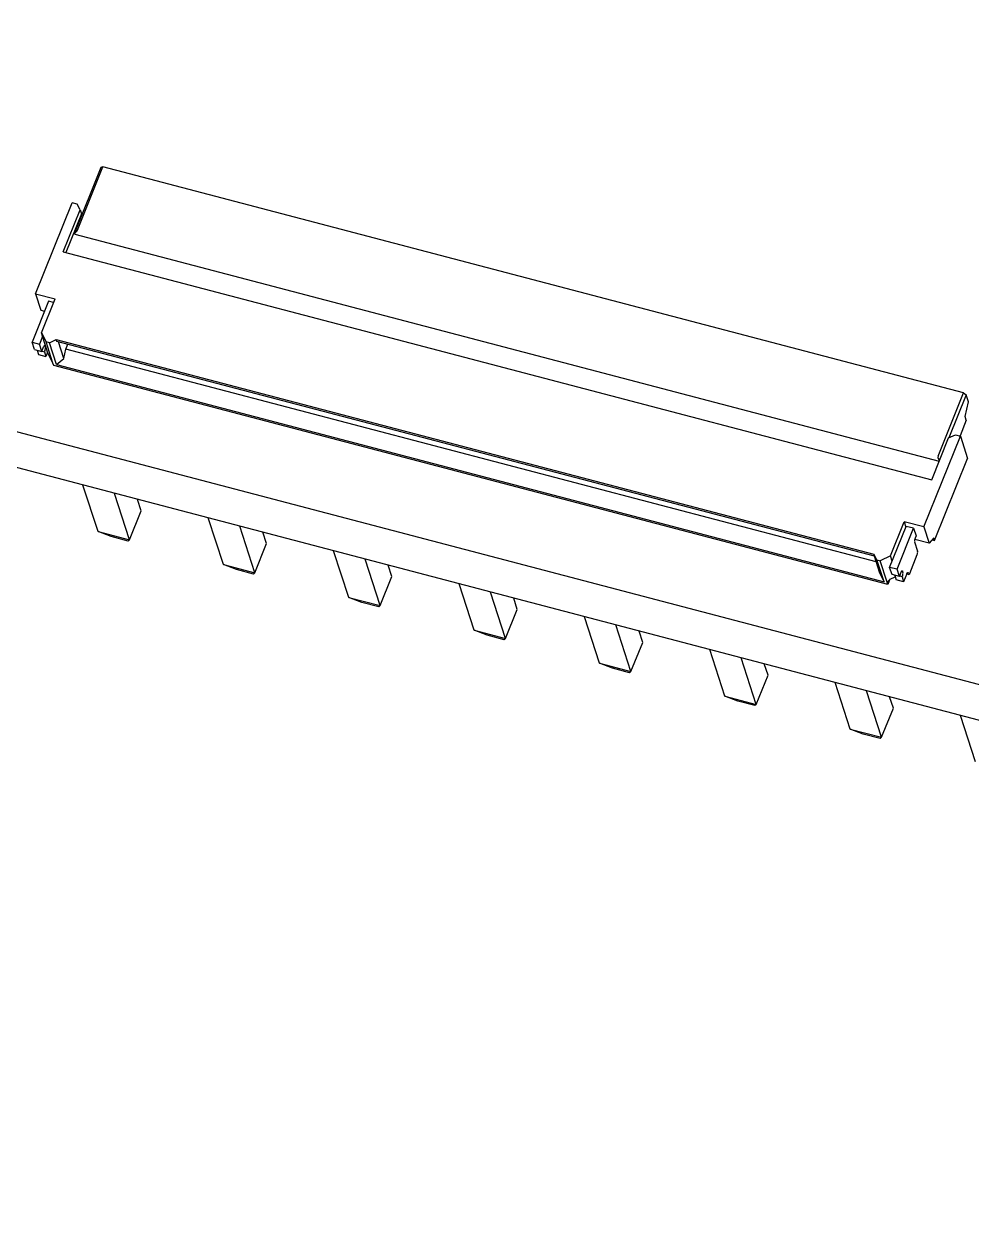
# Model space of a CAD drawing. Header units: millimetres. Extents: x 2 to 1109, y 2 to 430.
# Drawn here: x 86.07 to 103.89, y 147.44 to 170 of the extents above; entities that cross this region are included whole.
import ezdxf

# ---------------------------------------------------------------- set-up
doc = ezdxf.new("R2010")
doc.units = ezdxf.units.MM
doc.header["$LTSCALE"] = 0.5
doc.layers.add('几何体', color=7, linetype='Continuous')

msp = doc.modelspace()

# ---------------------------------------------------------------- linework, layer by layer
at = {"layer": '几何体'}
for p, q in [((113.336, 155.149), (56.748, 170.002)), ((140.135, 147.443), (56.986, 169.267)), ((87.517, 167.306), (87.022, 166.076)), ((87.078, 166.13), (87.556, 167.317)), ((87.556, 167.317), (87.517, 167.306)), ((103.726, 163.073), (87.556, 167.317)), ((86.29, 164.935), (86.978, 166.644)), ((86.812, 165.724), (87.129, 166.51)), ((87.07, 166.62), (86.978, 166.644)), ((87.129, 166.51), (87.07, 166.62)), ((87.129, 166.51), (87.152, 166.436)), ((87.152, 166.436), (86.861, 165.711)), ((87.165, 166.433), (87.152, 166.436)), ((87.022, 166.076), (87.029, 166.053)), ((87.029, 166.053), (103.272, 161.79)), ((86.812, 165.724), (103.132, 161.44)), ((86.29, 164.935), (86.659, 164.838)), ((86.29, 164.935), (86.389, 164.628)), ((86.535, 164.795), (86.225, 164.026)), ((86.401, 164.198), (86.659, 164.838)), ((86.631, 164.77), (86.535, 164.795)), ((86.389, 164.628), (86.46, 164.609)), ((86.225, 164.026), (86.364, 163.99)), ((86.27, 163.889), (86.225, 164.026)), ((86.422, 164.133), (86.364, 163.99)), ((86.401, 164.198), (86.488, 164.033)), ((86.522, 163.821), (86.401, 164.198)), ((86.551, 164.016), (86.488, 164.033)), ((86.617, 163.634), (86.488, 164.033)), ((86.551, 164.016), (86.678, 164.078)), ((86.684, 163.603), (86.551, 164.016)), ((86.678, 164.078), (102.042, 160.045)), ((86.69, 164.041), (86.678, 164.078)), ((102.054, 160.008), (86.69, 164.041)), ((86.824, 163.717), (86.722, 164.032)), ((86.27, 163.889), (86.409, 163.852)), ((86.32, 163.875), (86.347, 163.792)), ((86.347, 163.792), (86.486, 163.756)), ((86.409, 163.852), (86.364, 163.99)), ((86.409, 163.852), (86.443, 163.938)), ((86.412, 163.859), (86.457, 163.847)), ((86.465, 163.869), (86.457, 163.847)), ((86.457, 163.847), (86.486, 163.756)), ((86.475, 163.934), (86.468, 163.957)), ((86.518, 163.834), (86.486, 163.756)), ((86.581, 163.711), (86.522, 163.821)), ((86.824, 163.717), (86.859, 163.897)), ((86.859, 163.897), (86.895, 163.987)), ((102.084, 159.9), (86.859, 163.897)), ((86.617, 163.634), (86.581, 163.711)), ((86.632, 163.588), (86.617, 163.634)), ((102.307, 159.473), (86.632, 163.588)), ((86.684, 163.603), (86.824, 163.717)), ((86.684, 163.603), (102.234, 159.522)), ((103.249, 161.885), (103.726, 163.073)), ((103.78, 163.038), (103.455, 162.23)), ((103.726, 163.073), (103.78, 163.038)), ((103.757, 162.631), (103.823, 162.905)), ((103.823, 162.905), (103.78, 163.038)), ((103.78, 162.558), (103.662, 162.265)), ((103.78, 162.558), (103.757, 162.631)), ((102.98, 160.554), (103.668, 162.263)), ((103.132, 161.44), (103.448, 162.226)), ((103.448, 162.226), (103.575, 162.288)), ((103.575, 162.288), (103.668, 162.263)), ((103.668, 162.263), (103.804, 161.841)), ((103.185, 160.303), (103.804, 161.841)), ((87.465, 160.468), (87.182, 161.341)), ((88.058, 160.312), (87.776, 161.186)), ((88.058, 160.312), (88.278, 160.859)), ((88.278, 160.859), (88.209, 161.072)), ((89.82, 159.85), (89.537, 160.723)), ((102.354, 160.01), (102.612, 160.651)), ((102.98, 160.554), (102.612, 160.651)), ((102.612, 160.651), (102.644, 160.551)), ((87.465, 160.468), (88.058, 160.312)), ((87.709, 160.373), (87.465, 160.468)), ((90.413, 159.694), (90.131, 160.568)), ((90.633, 160.241), (90.564, 160.454)), ((102.34, 159.796), (102.65, 160.565)), ((102.479, 159.76), (102.789, 160.529)), ((102.789, 160.529), (102.65, 160.565)), ((102.789, 160.529), (102.835, 160.387)), ((102.98, 160.554), (103.08, 160.247)), ((88.032, 160.288), (87.709, 160.373)), ((88.058, 160.312), (88.032, 160.288)), ((90.413, 159.694), (90.633, 160.241)), ((102.808, 160.278), (102.866, 160.098)), ((103.08, 160.247), (102.81, 160.318)), ((102.835, 160.387), (102.818, 160.344)), ((103.171, 160.349), (103.08, 160.247)), ((103.14, 160.315), (103.185, 160.303)), ((103.185, 160.303), (103.171, 160.349)), ((92.175, 159.232), (91.892, 160.105)), ((92.768, 159.076), (92.486, 159.949)), ((102.1, 159.935), (102.042, 160.045)), ((102.054, 160.008), (102.042, 160.045)), ((102.049, 160.009), (102.151, 159.694)), ((102.354, 160.01), (102.163, 159.919)), ((102.386, 159.91), (102.354, 160.01)), ((102.721, 159.683), (102.857, 160.034)), ((89.82, 159.85), (90.413, 159.694)), ((90.064, 159.755), (89.82, 159.85)), ((90.388, 159.67), (90.064, 159.755)), ((92.988, 159.623), (92.919, 159.836)), ((102.1, 159.935), (102.163, 159.919)), ((102.234, 159.522), (102.1, 159.935)), ((102.292, 159.519), (102.163, 159.919)), ((102.385, 159.659), (102.34, 159.796)), ((102.479, 159.76), (102.34, 159.796)), ((102.524, 159.622), (102.479, 159.76)), ((102.59, 159.705), (102.583, 159.727)), ((90.413, 159.694), (90.388, 159.67)), ((92.768, 159.076), (92.988, 159.623)), ((102.151, 159.694), (102.234, 159.522)), ((102.292, 159.519), (102.348, 159.573)), ((102.307, 159.473), (102.292, 159.519)), ((102.346, 159.571), (102.307, 159.473)), ((102.348, 159.573), (102.444, 159.619)), ((102.524, 159.622), (102.385, 159.659)), ((102.436, 159.645), (102.463, 159.562)), ((102.602, 159.526), (102.463, 159.562)), ((102.524, 159.622), (102.558, 159.708)), ((102.572, 159.617), (102.527, 159.629)), ((102.581, 159.639), (102.572, 159.617)), ((102.572, 159.617), (102.602, 159.526)), ((102.662, 159.675), (102.602, 159.526)), ((102.697, 159.663), (102.661, 159.672)), ((102.697, 159.663), (102.686, 159.695)), ((102.697, 159.663), (102.721, 159.683)), ((94.53, 158.613), (94.248, 159.487)), ((95.123, 158.458), (94.841, 159.331)), ((92.175, 159.232), (92.768, 159.076)), ((92.419, 159.137), (92.175, 159.232)), ((92.743, 159.052), (92.419, 159.137)), ((92.768, 159.076), (92.743, 159.052)), ((95.343, 159.004), (95.275, 159.217)), ((95.123, 158.458), (95.343, 159.004)), ((96.885, 157.995), (96.603, 158.869)), ((94.53, 158.613), (95.123, 158.458)), ((94.774, 158.519), (94.53, 158.613)), ((97.479, 157.839), (97.196, 158.713)), ((97.699, 158.386), (97.63, 158.599)), ((95.098, 158.434), (94.774, 158.519)), ((95.123, 158.458), (95.098, 158.434)), ((97.479, 157.839), (97.699, 158.386)), ((99.24, 157.377), (98.958, 158.251)), ((96.885, 157.995), (97.479, 157.839)), ((97.13, 157.901), (96.885, 157.995)), ((99.834, 157.221), (99.551, 158.095)), ((100.054, 157.768), (99.985, 157.981)), ((97.453, 157.816), (97.13, 157.901)), ((97.479, 157.839), (97.453, 157.816)), ((99.834, 157.221), (100.054, 157.768)), ((101.595, 156.759), (101.313, 157.632)), ((102.189, 156.603), (101.907, 157.477)), ((99.24, 157.377), (99.834, 157.221)), ((99.485, 157.282), (99.24, 157.377)), ((99.808, 157.198), (99.485, 157.282)), ((102.409, 157.15), (102.34, 157.363)), ((99.834, 157.221), (99.808, 157.198)), ((102.189, 156.603), (102.409, 157.15)), ((103.951, 156.141), (103.668, 157.014)), ((101.595, 156.759), (102.189, 156.603)), ((101.84, 156.664), (101.595, 156.759)), ((102.163, 156.579), (101.84, 156.664)), ((102.189, 156.603), (102.163, 156.579))]:
    msp.add_line(p, q, dxfattribs=at)
at = {"layer": '几何体', "flags": 128}
for points in [[(86.443, 163.938), (86.447, 163.945), (86.45, 163.952), (86.454, 163.957), (86.457, 163.961), (86.461, 163.963), (86.464, 163.963), (86.466, 163.961), (86.468, 163.957)], [(102.558, 159.708), (102.562, 159.716), (102.565, 159.722), (102.569, 159.728), (102.573, 159.731), (102.576, 159.733), (102.579, 159.733), (102.581, 159.731), (102.583, 159.727)], [(102.662, 159.675), (102.665, 159.683), (102.669, 159.69), (102.673, 159.695), (102.676, 159.699), (102.679, 159.701), (102.682, 159.7), (102.685, 159.699), (102.686, 159.695)]]:
    msp.add_lwpolyline(points, dxfattribs=at)
at = {"layer": '几何体'}
for centre, radius, start, end in [((86.989, 166.167), 0.0964, 289.907, 337.3461), ((86.355, 163.919), 0.121, 335.6268, 7.4467), ((103.316, 161.869), 0.0693, 166.7861, 243.5655), ((102.928, 160.294), 0.121, 155.6268, 187.4467), ((102.748, 160.082), 0.119, 336.2965, 7.605), ((102.47, 159.689), 0.121, 335.6268, 7.4467)]:
    msp.add_arc(centre, radius, start, end, dxfattribs=at)

doc.saveas('drawing.dxf')
